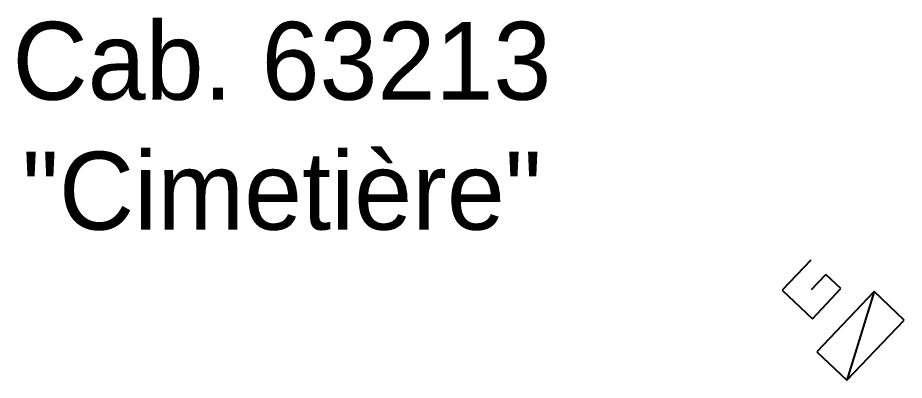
# Model space of a CAD drawing. Header units: millimetres. Extents: x 79023 to 80000, y 143085 to 143998.
# Drawn here: x 79888.41 to 79905.48, y 143262.59 to 143269.57 of the extents above; entities that cross this region are included whole.
import ezdxf
from ezdxf.enums import TextEntityAlignment as Align

# ---------------------------------------------------------------- set-up
doc = ezdxf.new("R2010")
doc.units = ezdxf.units.MM
doc.header["$MEASUREMENT"] = 0
doc.layers.get('0').update_dxf_attribs({"linetype": 'CONTINUOUS'})
doc.layers.add('BB08', color=7, linetype='CONTINUOUS')
doc.layers.add('W0432', color=7, linetype='CONTINUOUS')

# ---------------------------------------------------------------- blocks, each defined once
blk = doc.blocks.new('T432')
at = {"flags": 128}
for points in [[(-0.4, 2.1), (-0.4, 1.3)], [(-0.395, 2.1), (0.405, 2.1)], [(0, 1.7), (0.4, 1.7)], [(0.4, 1.3), (0.4, 1.7)], [(-0.4, 1.3), (0.4, 1.3)], [(0.8, 0.8), (-0.8, 0.8)], [(-0.8, 0.8), (-0.8, 0)], [(0.8, 0.8), (-0.8, 0)], [(0.8, 0), (0.8, 0.8)], [(-0.8, 0), (0.8, 0)]]:
    blk.add_lwpolyline(points, dxfattribs=at)

msp = doc.modelspace()

# ---------------------------------------------------------------- block references
at = {"layer": 'W0432', "rotation": 46.45766157158467}
msp.add_blockref('T432', (79904.924, 143263.165), dxfattribs=at)

# ---------------------------------------------------------------- texts
at = {"layer": 'BB08', "color": 252}
for s, p in [('Cab. 63213', (79893.496, 143268.769)), ('"Cimetière"', (79893.496, 143266.279))]:
    msp.add_text(s, height=1.5, dxfattribs=at).set_placement(p, align=Align.MIDDLE)

doc.saveas('drawing.dxf')
